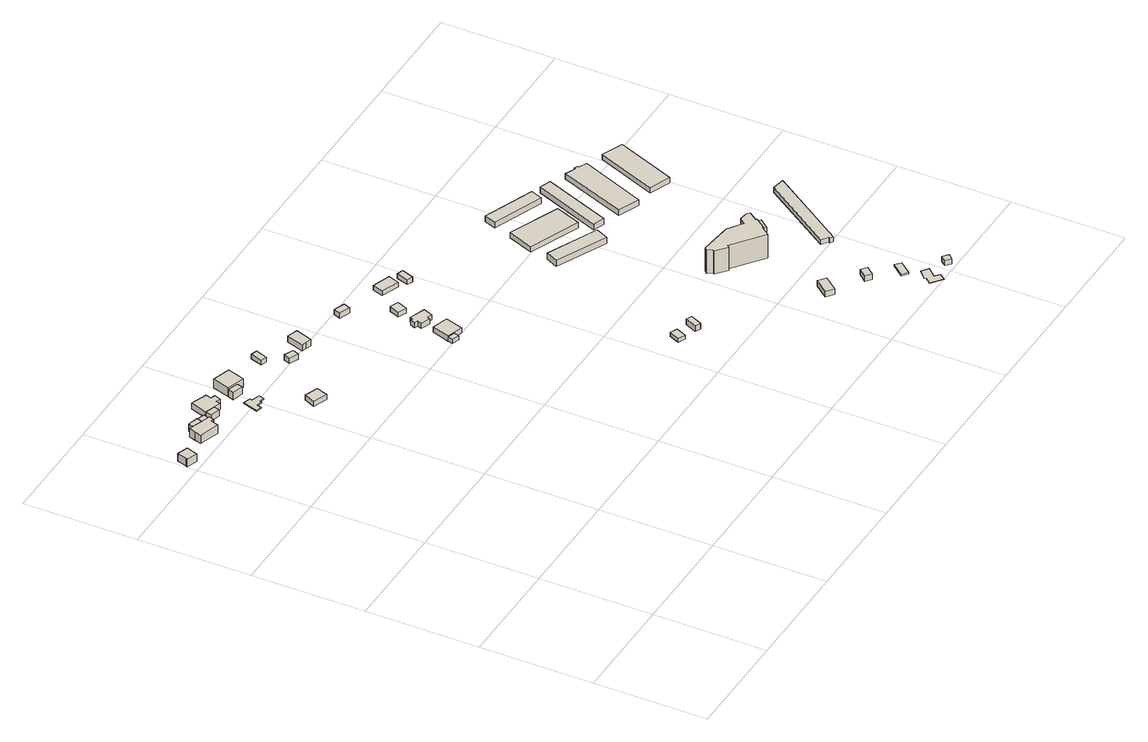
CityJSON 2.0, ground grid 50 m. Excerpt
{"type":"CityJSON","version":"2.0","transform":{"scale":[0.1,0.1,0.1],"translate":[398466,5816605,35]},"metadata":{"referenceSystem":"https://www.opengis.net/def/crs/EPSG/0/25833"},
"CityObjects":{
"building1":{"type":"Building","attributes":{"Gemeindeschluessel":"11000011","BezugspunktDach":"2200","function":"31001_2143","measuredHeight":3.6,"storeysAboveGround":1},"address":[{"country":"Germany","locality":"Berlin","thoroughfareNumber":"36","thoroughfareName":"Hönower Weg"}],"geometry":[{"type":"Solid","lod":"1","boundaries":[[[[0,1,2,3,4]],[[5,6,7,8,9]],[[5,9,4,3]],[[6,5,3,2]],[[7,6,2,1]],[[8,7,1,0]],[[9,8,0,4]]]]}]},
"building2":{"type":"Building","attributes":{"Gemeindeschluessel":"11000011","function":"31001_1010"},"address":[{"country":"Germany","locality":"Berlin","thoroughfareNumber":"38","thoroughfareName":"Hönower Weg"}],"children":["building2-1","building2-2"]},
"building2-1":{"type":"BuildingPart","attributes":{"BezugspunktDach":"2200","measuredHeight":4.5,"storeysAboveGround":1},"parents":["building2"],"geometry":[{"type":"MultiSurface","lod":"1","boundaries":[[[10,11,12,13,14,15,16,17,18,19]],[[20,21,22,23,24,25,26,27,28,29]],[[20,29,19,18]],[[21,20,18,17]],[[22,21,17,16]],[[23,22,16,15]],[[24,30,31,15,14]],[[25,24,14,13]],[[26,25,13,12]],[[27,26,12,11]],[[28,27,11,10]],[[29,28,10,19]],[[23,31,30,24]]]}]},
"building2-2":{"type":"BuildingPart","attributes":{"BezugspunktDach":"2200","measuredHeight":3.93,"storeysAboveGround":1},"parents":["building2"],"geometry":[{"type":"Solid","lod":"1","boundaries":[[[[30,32,33,31]],[[34,35,24,23]],[[34,23,31,33]],[[35,34,33,32]],[[24,35,32,30]],[[23,24,30,31]]]]}]},
"building3":{"type":"Building","attributes":{"Gemeindeschluessel":"11000011","BezugspunktDach":"2200","function":"31001_2143","measuredHeight":4.19,"storeysAboveGround":1},"address":[{"country":"Germany","locality":"Berlin","thoroughfareNumber":"38 (1)","thoroughfareName":"Hönower Weg"}],"geometry":[{"type":"Solid","lod":"1","boundaries":[[[[36,37,38,39]],[[40,41,42,43]],[[40,43,39,38]],[[41,40,38,37]],[[42,41,37,36]],[[43,42,36,39]]]]}]},
"building4":{"type":"Building","attributes":{"Gemeindeschluessel":"11000011","BezugspunktDach":"2200","function":"31001_2143","measuredHeight":2.75,"storeysAboveGround":1},"address":[{"country":"Germany","locality":"Berlin","thoroughfareNumber":"40 (1)","thoroughfareName":"Hönower Weg"}],"geometry":[{"type":"Solid","lod":"1","boundaries":[[[[44,45,46,47]],[[48,49,50,51]],[[48,51,47,46]],[[49,48,46,45]],[[50,49,45,44]],[[51,50,44,47]]]]}]},
"building5":{"type":"Building","attributes":{"Gemeindeschluessel":"11000011","BezugspunktDach":"2200","function":"31001_1010","measuredHeight":2.8,"storeysAboveGround":1},"address":[{"country":"Germany","locality":"Berlin","thoroughfareNumber":"40","thoroughfareName":"Hönower Weg"}],"geometry":[{"type":"Solid","lod":"1","boundaries":[[[[45,52,53,54,55,56,57,58,46]],[[59,60,61,62,63,64,65,49,48]],[[59,48,46,58]],[[60,59,58,57]],[[61,60,57,56]],[[62,61,56,55]],[[63,62,55,54]],[[64,63,54,53]],[[65,64,53,52]],[[49,65,52,45]],[[48,49,45,46]]]]}]},
"building6":{"type":"Building","attributes":{"Gemeindeschluessel":"11000011","BezugspunktDach":"2200","function":"31001_2143","measuredHeight":0.506,"storeysAboveGround":1},"address":[{"country":"Germany","locality":"Berlin","thoroughfareNumber":"42 (1)","thoroughfareName":"Hönower Weg"}],"geometry":[{"type":"Solid","lod":"1","boundaries":[[[[66,67,68,69,70,71,72,73,74,75]],[[76,77,78,79,80,81,82,83,84,85]],[[76,85,75,74]],[[77,76,74,73]],[[78,77,73,72]],[[79,78,72,71]],[[80,79,71,70]],[[81,80,70,69]],[[82,81,69,68]],[[83,82,68,67]],[[84,83,67,66]],[[85,84,66,75]]]]}]},
"building7":{"type":"Building","attributes":{"Gemeindeschluessel":"11000011","BezugspunktDach":"2200","function":"31001_1313","measuredHeight":3.24,"storeysAboveGround":1},"address":[{"country":"Germany","locality":"Berlin","thoroughfareNumber":"200","thoroughfareName":"Neuer Feldweg"}],"geometry":[{"type":"Solid","lod":"1","boundaries":[[[[86,87,88,89]],[[90,91,92,93]],[[90,93,89,88]],[[91,90,88,87]],[[92,91,87,86]],[[93,92,86,89]]]]}]},
"building8":{"type":"Building","attributes":{"Gemeindeschluessel":"11000011","function":"31001_1010"},"address":[{"country":"Germany","locality":"Berlin","thoroughfareNumber":"42","thoroughfareName":"Hönower Weg"}],"children":["building8-1","building8-2"]},
"building8-1":{"type":"BuildingPart","attributes":{"BezugspunktDach":"2200","measuredHeight":4.93,"storeysAboveGround":1},"parents":["building8"],"geometry":[{"type":"MultiSurface","lod":"1","boundaries":[[[94,95,96,97,98]],[[99,100,101,102,103]],[[99,103,98,97]],[[100,99,97,96]],[[101,100,96,95]],[[102,101,95,94]],[[104,105,106,107,102,94,98]],[[103,107,106,105,104]]]}]},
"building8-2":{"type":"BuildingPart","attributes":{"BezugspunktDach":"2200","measuredHeight":3.47,"storeysAboveGround":1},"parents":["building8"],"geometry":[{"type":"Solid","lod":"1","boundaries":[[[[108,106,105,109]],[[103,107,110,111]],[[103,111,109,105]],[[110,107,106,108]],[[111,110,108,109]],[[107,103,105,106]]]]}]},
"building9":{"type":"Building","attributes":{"Gemeindeschluessel":"11000011","BezugspunktDach":"2200","function":"31001_2463","measuredHeight":2.27,"storeysAboveGround":1},"address":[{"country":"Germany","locality":"Berlin","thoroughfareNumber":"46","thoroughfareName":"Hönower Weg"}],"geometry":[{"type":"Solid","lod":"1","boundaries":[[[[112,113,114,115]],[[116,117,118,119]],[[116,119,115,114]],[[117,116,114,113]],[[118,117,113,112]],[[119,118,112,115]]]]}]},
"building10":{"type":"Building","attributes":{"Gemeindeschluessel":"11000011","BezugspunktDach":"2200","function":"31001_2463","measuredHeight":2.63,"storeysAboveGround":1},"address":[{"country":"Germany","locality":"Berlin","thoroughfareNumber":"46 (1)","thoroughfareName":"Hönower Weg"}],"geometry":[{"type":"Solid","lod":"1","boundaries":[[[[120,121,122,123]],[[124,125,126,127]],[[124,127,123,122]],[[125,124,122,121]],[[126,125,121,120]],[[127,126,120,123]]]]}]},
"building11":{"type":"Building","attributes":{"Gemeindeschluessel":"11000011","BezugspunktDach":"2200","function":"31001_2463","measuredHeight":3.62,"storeysAboveGround":1},"address":[{"country":"Germany","locality":"Berlin","thoroughfareNumber":"48","thoroughfareName":"Hönower Weg"}],"geometry":[{"type":"Solid","lod":"1","boundaries":[[[[128,129,130,131,132,133]],[[134,135,136,137,138,139]],[[134,139,133,132]],[[135,134,132,131]],[[136,135,131,130]],[[137,136,130,129]],[[138,137,129,128]],[[139,138,128,133]]]]}]},
"building12":{"type":"Building","attributes":{"Gemeindeschluessel":"11000011","BezugspunktDach":"2200","function":"31001_2143","measuredHeight":1.98,"storeysAboveGround":1},"address":[{"country":"Germany","locality":"Berlin","thoroughfareNumber":"201 (1)","thoroughfareName":"Neuer Feldweg"}],"geometry":[{"type":"Solid","lod":"1","boundaries":[[[[140,141,142,143]],[[144,145,146,147]],[[144,147,143,142]],[[145,144,142,141]],[[146,145,141,140]],[[147,146,140,143]]]]}]},
"building13":{"type":"Building","attributes":{"Gemeindeschluessel":"11000011","BezugspunktDach":"2200","function":"31001_1313","measuredHeight":2.87,"storeysAboveGround":1},"address":[{"country":"Germany","locality":"Berlin","thoroughfareNumber":"201","thoroughfareName":"Neuer Feldweg"}],"geometry":[{"type":"Solid","lod":"1","boundaries":[[[[148,149,150,151,152]],[[153,154,155,156,157]],[[153,157,152,151]],[[154,153,151,150]],[[155,154,150,149]],[[156,155,149,148]],[[157,156,148,152]]]]}]},
"building14":{"type":"Building","attributes":{"Gemeindeschluessel":"11000011","BezugspunktDach":"2200","function":"31001_2143","measuredHeight":2.5,"storeysAboveGround":1},"address":[{"country":"Germany","locality":"Berlin","thoroughfareNumber":"204 (1)","thoroughfareName":"Neuer Feldweg"}],"geometry":[{"type":"Solid","lod":"1","boundaries":[[[[158,159,160,161]],[[162,163,164,165]],[[162,165,161,160]],[[163,162,160,159]],[[164,163,159,158]],[[165,164,158,161]]]]}]},
"building15":{"type":"Building","attributes":{"Gemeindeschluessel":"11000011","BezugspunktDach":"2200","function":"31001_1313","measuredHeight":2.4,"storeysAboveGround":1},"address":[{"country":"Germany","locality":"Berlin","thoroughfareNumber":"202","thoroughfareName":"Neuer Feldweg"}],"geometry":[{"type":"Solid","lod":"1","boundaries":[[[[166,167,168,169,170,171,172,173,174,175]],[[176,177,178,179,180,181,182,183,184,185]],[[176,185,175,174]],[[177,176,174,173]],[[178,177,173,172]],[[179,178,172,171]],[[180,179,171,170]],[[181,180,170,169]],[[182,181,169,168]],[[183,182,168,167]],[[184,183,167,166]],[[185,184,166,175]]]]}]},
"building16":{"type":"Building","attributes":{"Gemeindeschluessel":"11000011","BezugspunktDach":"2200","function":"31001_1313","measuredHeight":2.39,"storeysAboveGround":1},"address":[{"country":"Germany","locality":"Berlin","thoroughfareNumber":"203","thoroughfareName":"Neuer Feldweg"}],"geometry":[{"type":"Solid","lod":"1","boundaries":[[[[186,187,188,189]],[[190,191,192,193]],[[190,193,189,188]],[[191,190,188,187]],[[192,191,187,186]],[[193,192,186,189]]]]}]},
"building17":{"type":"Building","attributes":{"Gemeindeschluessel":"11000011","BezugspunktDach":"2200","function":"31001_2143","measuredHeight":1.99,"storeysAboveGround":1},"address":[{"country":"Germany","locality":"Berlin","thoroughfareNumber":"200","thoroughfareName":"Wallensteinstraße"}],"geometry":[{"type":"Solid","lod":"1","boundaries":[[[[194,195,196,197]],[[198,199,200,201]],[[198,201,197,196]],[[199,198,196,195]],[[200,199,195,194]],[[201,200,194,197]]]]}]},
"building18":{"type":"Building","attributes":{"Gemeindeschluessel":"11000011","BezugspunktDach":"2200","function":"31001_2143","measuredHeight":2.92,"storeysAboveGround":1},"address":[{"country":"Germany","locality":"Berlin","thoroughfareNumber":"201","thoroughfareName":"Wallensteinstraße"}],"geometry":[{"type":"Solid","lod":"1","boundaries":[[[[202,203,204,205,206]],[[207,208,209,210,211]],[[207,211,206,205]],[[208,207,205,204]],[[209,208,204,203]],[[210,209,203,202]],[[211,210,202,206]]]]}]},
"building19":{"type":"Building","attributes":{"Gemeindeschluessel":"11000011","BezugspunktDach":"2200","function":"31001_1313","measuredHeight":2.19,"storeysAboveGround":1},"address":[{"country":"Germany","locality":"Berlin","thoroughfareNumber":"204","thoroughfareName":"Neuer Feldweg"}],"geometry":[{"type":"Solid","lod":"1","boundaries":[[[[212,213,214,215]],[[216,217,218,219]],[[216,219,215,214]],[[217,216,214,213]],[[218,217,213,212]],[[219,218,212,215]]]]}]},
"building20":{"type":"Building","attributes":{"Gemeindeschluessel":"11000011","BezugspunktDach":"2200","function":"31001_2463","measuredHeight":2.72,"storeysAboveGround":1},"address":[{"country":"Germany","locality":"Berlin","thoroughfareNumber":"204 (2)","thoroughfareName":"Neuer Feldweg"}],"geometry":[{"type":"Solid","lod":"1","boundaries":[[[[220,221,222,223]],[[224,225,226,227]],[[224,227,223,222]],[[225,224,222,221]],[[226,225,221,220]],[[227,226,220,223]]]]}]},
"building21":{"type":"Building","attributes":{"Gemeindeschluessel":"11000011","BezugspunktDach":"2200","function":"31001_2143","measuredHeight":3.44,"storeysAboveGround":1},"address":[{"country":"Germany","locality":"Berlin","thoroughfareNumber":"202","thoroughfareName":"Wallensteinstraße"}],"geometry":[{"type":"Solid","lod":"1","boundaries":[[[[228,229,230,231,232]],[[233,234,235,236,237]],[[233,237,232,231]],[[234,233,231,230]],[[235,234,230,229]],[[236,235,229,228]],[[237,236,228,232]]]]}]},
"building22":{"type":"Building","attributes":{"Gemeindeschluessel":"11000011","BezugspunktDach":"2200","function":"31001_2463","measuredHeight":2.96,"storeysAboveGround":1},"address":[{"country":"Germany","locality":"Berlin","thoroughfareNumber":"54 (2)","thoroughfareName":"Hönower Weg"}],"geometry":[{"type":"Solid","lod":"1","boundaries":[[[[238,239,240,241]],[[242,243,244,245]],[[242,245,241,240]],[[243,242,240,239]],[[244,243,239,238]],[[245,244,238,241]]]]}]},
"building23":{"type":"Building","attributes":{"Gemeindeschluessel":"11000011","BezugspunktDach":"2200","function":"31001_2143","measuredHeight":3.23,"storeysAboveGround":1},"address":[{"country":"Germany","locality":"Berlin","thoroughfareNumber":"203","thoroughfareName":"Wallensteinstraße"}],"geometry":[{"type":"Solid","lod":"1","boundaries":[[[[246,247,248,249]],[[250,251,252,253]],[[250,253,249,248]],[[251,250,248,247]],[[252,251,247,246]],[[253,252,246,249]]]]}]},
"building24":{"type":"Building","attributes":{"Gemeindeschluessel":"11000011","BezugspunktDach":"2200","function":"31001_1000","measuredHeight":11.31,"storeysAboveGround":3},"address":[{"country":"Germany","locality":"Berlin","thoroughfareNumber":"67","thoroughfareName":"Wallensteinstraße"}],"geometry":[{"type":"Solid","lod":"1","boundaries":[[[[254,255,256,257,258,259,260,261,262,263,264,265,266,267,268,269]],[[270,271,272,273,274,275,276,277,278,279,280,281,282,283,284,285]],[[270,285,269,268]],[[271,270,268,267]],[[272,271,267,266]],[[273,272,266,265]],[[274,273,265,264]],[[275,274,264,263]],[[276,275,263,262]],[[277,276,262,261]],[[278,277,261,260]],[[279,278,260,259]],[[280,279,259,258]],[[281,280,258,257]],[[282,281,257,256]],[[283,282,256,255]],[[284,283,255,254]],[[285,284,254,269]]]]}]},
"building25":{"type":"Building","attributes":{"Gemeindeschluessel":"11000011","BezugspunktDach":"2200","function":"31001_2463","measuredHeight":2.62,"storeysAboveGround":1},"address":[{"country":"Germany","locality":"Berlin","thoroughfareNumber":"54 (1)","thoroughfareName":"Hönower Weg"}],"geometry":[{"type":"Solid","lod":"1","boundaries":[[[[286,287,288,289]],[[290,291,292,293]],[[290,293,289,288]],[[291,290,288,287]],[[292,291,287,286]],[[293,292,286,289]]]]}]},
"building26":{"type":"Building","attributes":{"Gemeindeschluessel":"11000011","function":"31001_1312"},"address":[{"country":"Germany","locality":"Berlin","thoroughfareNumber":"9","thoroughfareName":"Wallensteinstraße"}],"children":["building26-1","building26-2"]},
"building26-1":{"type":"BuildingPart","attributes":{"BezugspunktDach":"2200","measuredHeight":0.158,"storeysAboveGround":1},"parents":["building26"],"geometry":[{"type":"Solid","lod":"1","boundaries":[[[[294,295,296,297,298,299,300,301,302]],[[303,304,305,306,307,308,309,310,311]],[[303,311,302,301]],[[304,303,301,300]],[[305,304,300,299]],[[306,305,299,298]],[[307,306,298,297]],[[308,307,297,296]],[[309,308,296,295]],[[310,309,295,294]],[[311,310,294,302]]]]}]},
"building26-2":{"type":"BuildingPart","attributes":{"BezugspunktDach":"2200","measuredHeight":0.074,"storeysAboveGround":1},"parents":["building26"],"geometry":[{"type":"MultiSurface","lod":"1","boundaries":[[[310,309,308,303,311]]]}]},
"building27":{"type":"Building","attributes":{"Gemeindeschluessel":"11000011","BezugspunktDach":"2200","function":"31001_2143","measuredHeight":0.729,"storeysAboveGround":1},"address":[{"country":"Germany","locality":"Berlin","thoroughfareNumber":"204","thoroughfareName":"Wallensteinstraße"}],"geometry":[{"type":"Solid","lod":"1","boundaries":[[[[312,313,314,315]],[[316,317,318,319]],[[316,319,315,314]],[[317,316,314,313]],[[318,317,313,312]],[[319,318,312,315]]]]}]},
"building28":{"type":"Building","attributes":{"Gemeindeschluessel":"11000011","BezugspunktDach":"2200","function":"31001_2463","measuredHeight":2.71,"storeysAboveGround":1},"address":[{"country":"Germany","locality":"Berlin","thoroughfareNumber":"54","thoroughfareName":"Hönower Weg"}],"geometry":[{"type":"Solid","lod":"1","boundaries":[[[[320,321,322,323]],[[324,325,326,327]],[[324,327,323,322]],[[325,324,322,321]],[[326,325,321,320]],[[327,326,320,323]]]]}]},
"building29":{"type":"Building","attributes":{"Gemeindeschluessel":"11000011","BezugspunktDach":"2200","function":"31001_1313","measuredHeight":2.46,"storeysAboveGround":1},"address":[{"country":"Germany","locality":"Berlin","thoroughfareNumber":"205","thoroughfareName":"Wallensteinstraße"}],"geometry":[{"type":"Solid","lod":"1","boundaries":[[[[328,329,330,331]],[[332,333,334,335]],[[332,335,331,330]],[[333,332,330,329]],[[334,333,329,328]],[[335,334,328,331]]]]}]},
"building30":{"type":"Building","attributes":{"Gemeindeschluessel":"11000011","BezugspunktDach":"2200","function":"31001_2463","measuredHeight":2.79,"storeysAboveGround":1},"address":[{"country":"Germany","locality":"Berlin","thoroughfareNumber":"56 (1)","thoroughfareName":"Hönower Weg"}],"geometry":[{"type":"Solid","lod":"1","boundaries":[[[[336,337,338,339]],[[340,341,342,343]],[[340,343,339,338]],[[341,340,338,337]],[[342,341,337,336]],[[343,342,336,339]]]]}]},
"building31":{"type":"Building","attributes":{"Gemeindeschluessel":"11000011","BezugspunktDach":"2200","function":"31001_1313","measuredHeight":2.21,"storeysAboveGround":1},"address":[{"country":"Germany","locality":"Berlin","thoroughfareNumber":"66","thoroughfareName":"Wallensteinstraße"}],"geometry":[{"type":"Solid","lod":"1","boundaries":[[[[344,345,346,347]],[[348,349,350,351]],[[348,351,347,346]],[[349,348,346,345]],[[350,349,345,344]],[[351,350,344,347]]]]}]},
"building32":{"type":"Building","attributes":{"Gemeindeschluessel":"11000011","BezugspunktDach":"2200","function":"31001_2463","measuredHeight":2.63,"storeysAboveGround":1},"address":[{"country":"Germany","locality":"Berlin","thoroughfareNumber":"56 (2)","thoroughfareName":"Hönower Weg"}],"geometry":[{"type":"Solid","lod":"1","boundaries":[[[[352,353,354,355,356,357,358,359]],[[360,361,362,363,364,365,366,367]],[[360,367,359,358]],[[361,360,358,357]],[[362,361,357,356]],[[363,362,356,355]],[[364,363,355,354]],[[365,364,354,353]],[[366,365,353,352]],[[367,366,352,359]]]]}]},
"building33":{"type":"Building","attributes":{"Gemeindeschluessel":"11000011","BezugspunktDach":"2200","function":"31001_2463","measuredHeight":2.33,"storeysAboveGround":1},"address":[{"country":"Germany","locality":"Berlin","thoroughfareNumber":"65 (1)","thoroughfareName":"Wallensteinstraße"}],"geometry":[{"type":"Solid","lod":"1","boundaries":[[[[368,369,370,371,372,373]],[[374,375,376,377,378,379]],[[374,379,373,372]],[[375,374,372,371]],[[376,375,371,370]],[[377,376,370,369]],[[378,377,369,368]],[[379,378,368,373]]]]}]},
"building34":{"type":"Building","attributes":{"Gemeindeschluessel":"11000011","BezugspunktDach":"2200","function":"31001_2463","measuredHeight":2.65,"storeysAboveGround":1},"address":[{"country":"Germany","locality":"Berlin","thoroughfareNumber":"56 (3)","thoroughfareName":"Hönower Weg"}],"geometry":[{"type":"Solid","lod":"1","boundaries":[[[[380,381,382,383]],[[384,385,386,387]],[[384,387,383,382]],[[385,384,382,381]],[[386,385,381,380]],[[387,386,380,383]]]]}]}
},
"vertices":[
[54,2028,41],[71,2078,41],[23,2094,41],[8,2051,41],[6,2044,41],[8,2051,5],[23,2094,5],[71,2078,5],[54,2028,5],[6,2044,5],
[251,2038,46],[261,2067,46],[263,2074,46],[275,2070,46],[283,2093,46],[248,2104,46],[204,2119,46],[181,2126,46],[172,2097,46],[162,2068,46],[172,2097,5],[181,2126,5],[204,2119,5],[248,2104,5],[283,2093,5],[275,2070,5],[263,2074,5],[261,2067,5],[251,2038,5],[162,2068,5],[283,2093,39],[248,2104,39],
[292,2121,39],[258,2132,39],[258,2132,5],[292,2121,5],
[248,2104,40],[258,2132,40],[213,2147,40],[204,2119,40],[213,2147,4],[258,2132,4],[248,2104,4],[204,2119,4],
[355,2086,33],[364,2113,33],[320,2127,33],[311,2100,33],[320,2127,5],[364,2113,5],[355,2086,5],[311,2100,5],
[393,2103,33],[399,2122,33],[419,2115,33],[430,2145,33],[408,2152,33],[417,2176,33],[345,2203,33],[345,2203,5],[417,2176,5],[408,2152,5],[430,2145,5],[419,2115,5],[399,2122,5],[393,2103,5],
[473,1964,9],[479,1986,9],[505,1979,9],[507,1988,9],[529,1982,9],[537,2007,9],[499,2019,9],[502,2029,9],[470,2039,9],[449,1972,9],[470,2039,4],[502,2029,4],[499,2019,4],[537,2007,4],[529,1982,4],[507,1988,4],[505,1979,4],[479,1986,4],[473,1964,4],[449,1972,4],
[643,1767,28],[661,1817,28],[601,1838,28],[580,1790,28],[601,1838,4],[661,1817,4],[643,1767,4],[580,1790,4],
[562,2089,46],[574,2128,46],[586,2166,46],[506,2191,46],[482,2114,46],[506,2191,4],[586,2166,4],[574,2128,4],[562,2089,4],[482,2114,4],[482,2114,21],[482,2114,39],[529,2100,39],[529,2100,4],
[521,2073,39],[473,2087,39],[521,2073,4],[473,2087,4],
[747,2085,28],[765,2137,28],[738,2146,28],[720,2094,28],[738,2146,6],[765,2137,6],[747,2085,6],[720,2094,6],
[819,1984,32],[830,2012,32],[790,2029,32],[778,2001,32],[790,2029,6],[830,2012,6],[819,1984,6],[778,2001,6],
[896,1988,36],[919,1980,36],[945,2055,36],[922,2063,36],[899,2071,36],[873,1995,36],[899,2071,6],[922,2063,6],[945,2055,6],[919,1980,6],[896,1988,6],[873,1995,6],
[1218,1489,27],[1225,1512,27],[1192,1522,27],[1184,1500,27],[1192,1522,7],[1225,1512,7],[1218,1489,7],[1184,1500,7],
[1225,1512,31],[1263,1499,31],[1288,1578,31],[1218,1600,31],[1192,1522,31],[1218,1600,6],[1288,1578,6],[1263,1499,6],[1225,1512,6],[1192,1522,6],
[1174,1944,32],[1186,1974,32],[1139,1992,32],[1127,1962,32],[1139,1992,7],[1186,1974,7],[1174,1944,7],[1127,1962,7],
[1223,1671,31],[1216,1651,31],[1257,1636,31],[1262,1650,31],[1284,1641,31],[1300,1683,31],[1232,1708,31],[1227,1695,31],[1216,1699,31],[1207,1676,31],[1216,1699,7],[1227,1695,7],[1232,1708,7],[1300,1683,7],[1284,1641,7],[1262,1650,7],[1257,1636,7],[1216,1651,7],[1223,1671,7],[1207,1676,7],
[1277,1750,30],[1296,1795,30],[1259,1811,30],[1240,1765,30],[1259,1811,6],[1296,1795,6],[1277,1750,6],[1240,1765,6],
[1631,712,25],[1652,758,25],[1621,772,25],[1600,726,25],[1621,772,6],[1652,758,6],[1631,712,6],[1600,726,6],
[1716,689,34],[1740,740,34],[1727,746,34],[1715,751,34],[1691,700,34],[1715,751,7],[1727,746,7],[1740,740,7],[1716,689,7],[1691,700,7],
[1412,1856,29],[1428,1904,29],[1349,1931,29],[1333,1885,29],[1349,1931,7],[1428,1904,7],[1412,1856,7],[1333,1885,7],
[1468,1822,29],[1487,1875,29],[1460,1884,29],[1442,1832,29],[1460,1884,6],[1487,1875,6],[1468,1822,6],[1442,1832,6],
[2152,328,37],[2200,389,37],[2183,402,37],[2167,414,37],[2119,353,37],[2167,414,10],[2183,402,10],[2200,389,10],[2152,328,10],[2119,353,10],
[2036,1267,36],[2062,1324,36],[1838,1426,36],[1812,1373,36],[1838,1426,7],[2062,1324,7],[2036,1267,7],[1812,1373,7],
[2306,244,35],[2336,281,35],[2311,301,35],[2281,265,35],[2311,301,9],[2336,281,9],[2306,244,9],[2281,265,9],
[2059,812,120],[2054,805,120],[2101,766,120],[2108,775,120],[2244,670,120],[2275,712,120],[2279,709,120],[2312,754,120],[2307,757,120],[2336,796,120],[2324,806,120],[2287,811,120],[2266,785,120],[2200,830,120],[2055,846,120],[2045,833,120],[2055,846,7],[2200,830,7],[2266,785,7],[2287,811,7],[2324,806,7],[2336,796,7],[2307,757,7],[2312,754,7],[2279,709,7],[2275,712,7],[2244,670,7],[2108,775,7],[2101,766,7],[2054,805,7],[2059,812,7],[2045,833,7],
[2074,1412,32],[2117,1525,32],[1895,1618,32],[1850,1504,32],[1895,1618,6],[2117,1525,6],[2074,1412,6],[1850,1504,6],
[2441,1,5],[2461,28,5],[2440,45,5],[2475,83,5],[2445,106,5],[2411,72,5],[2416,69,5],[2413,65,5],[2393,38,5],[2413,65,4],[2416,69,4],[2411,72,4],[2445,106,4],[2475,83,4],[2440,45,4],[2461,28,4],[2441,1,4],[2393,38,4],
[2408,139,11],[2452,192,11],[2428,212,11],[2384,159,11],[2428,212,4],[2452,192,4],[2408,139,4],[2384,159,4],
[2145,1611,36],[2163,1663,36],[1939,1750,36],[1918,1698,36],[1939,1750,9],[2163,1663,9],[2145,1611,9],[1918,1698,9],
[2544,20,29],[2563,42,29],[2539,62,29],[2521,40,29],[2539,62,4],[2563,42,4],[2544,20,4],[2521,40,4],
[2137,1333,37],[2252,1629,37],[2203,1647,37],[2086,1352,37],[2203,1647,9],[2252,1629,9],[2137,1333,9],[2086,1352,9],
[2386,749,31],[2420,792,31],[2393,813,31],[2361,769,31],[2393,813,9],[2420,792,9],[2386,749,9],[2361,769,9],
[2308,1269,37],[2422,1558,37],[2387,1573,37],[2388,1579,37],[2372,1586,37],[2369,1581,37],[2325,1600,37],[2212,1308,37],[2325,1600,10],[2369,1581,10],[2372,1586,10],[2388,1579,10],[2387,1573,10],[2422,1558,10],[2308,1269,10],[2212,1308,10],
[2442,507,31],[2439,502,31],[2453,492,31],[2684,836,31],[2627,845,31],[2413,527,31],[2627,845,8],[2684,836,8],[2453,492,8],[2439,502,8],[2442,507,8],[2413,527,8],
[2490,1229,37],[2594,1492,37],[2502,1531,37],[2396,1266,37],[2502,1531,11],[2594,1492,11],[2490,1229,11],[2396,1266,11]
]}
